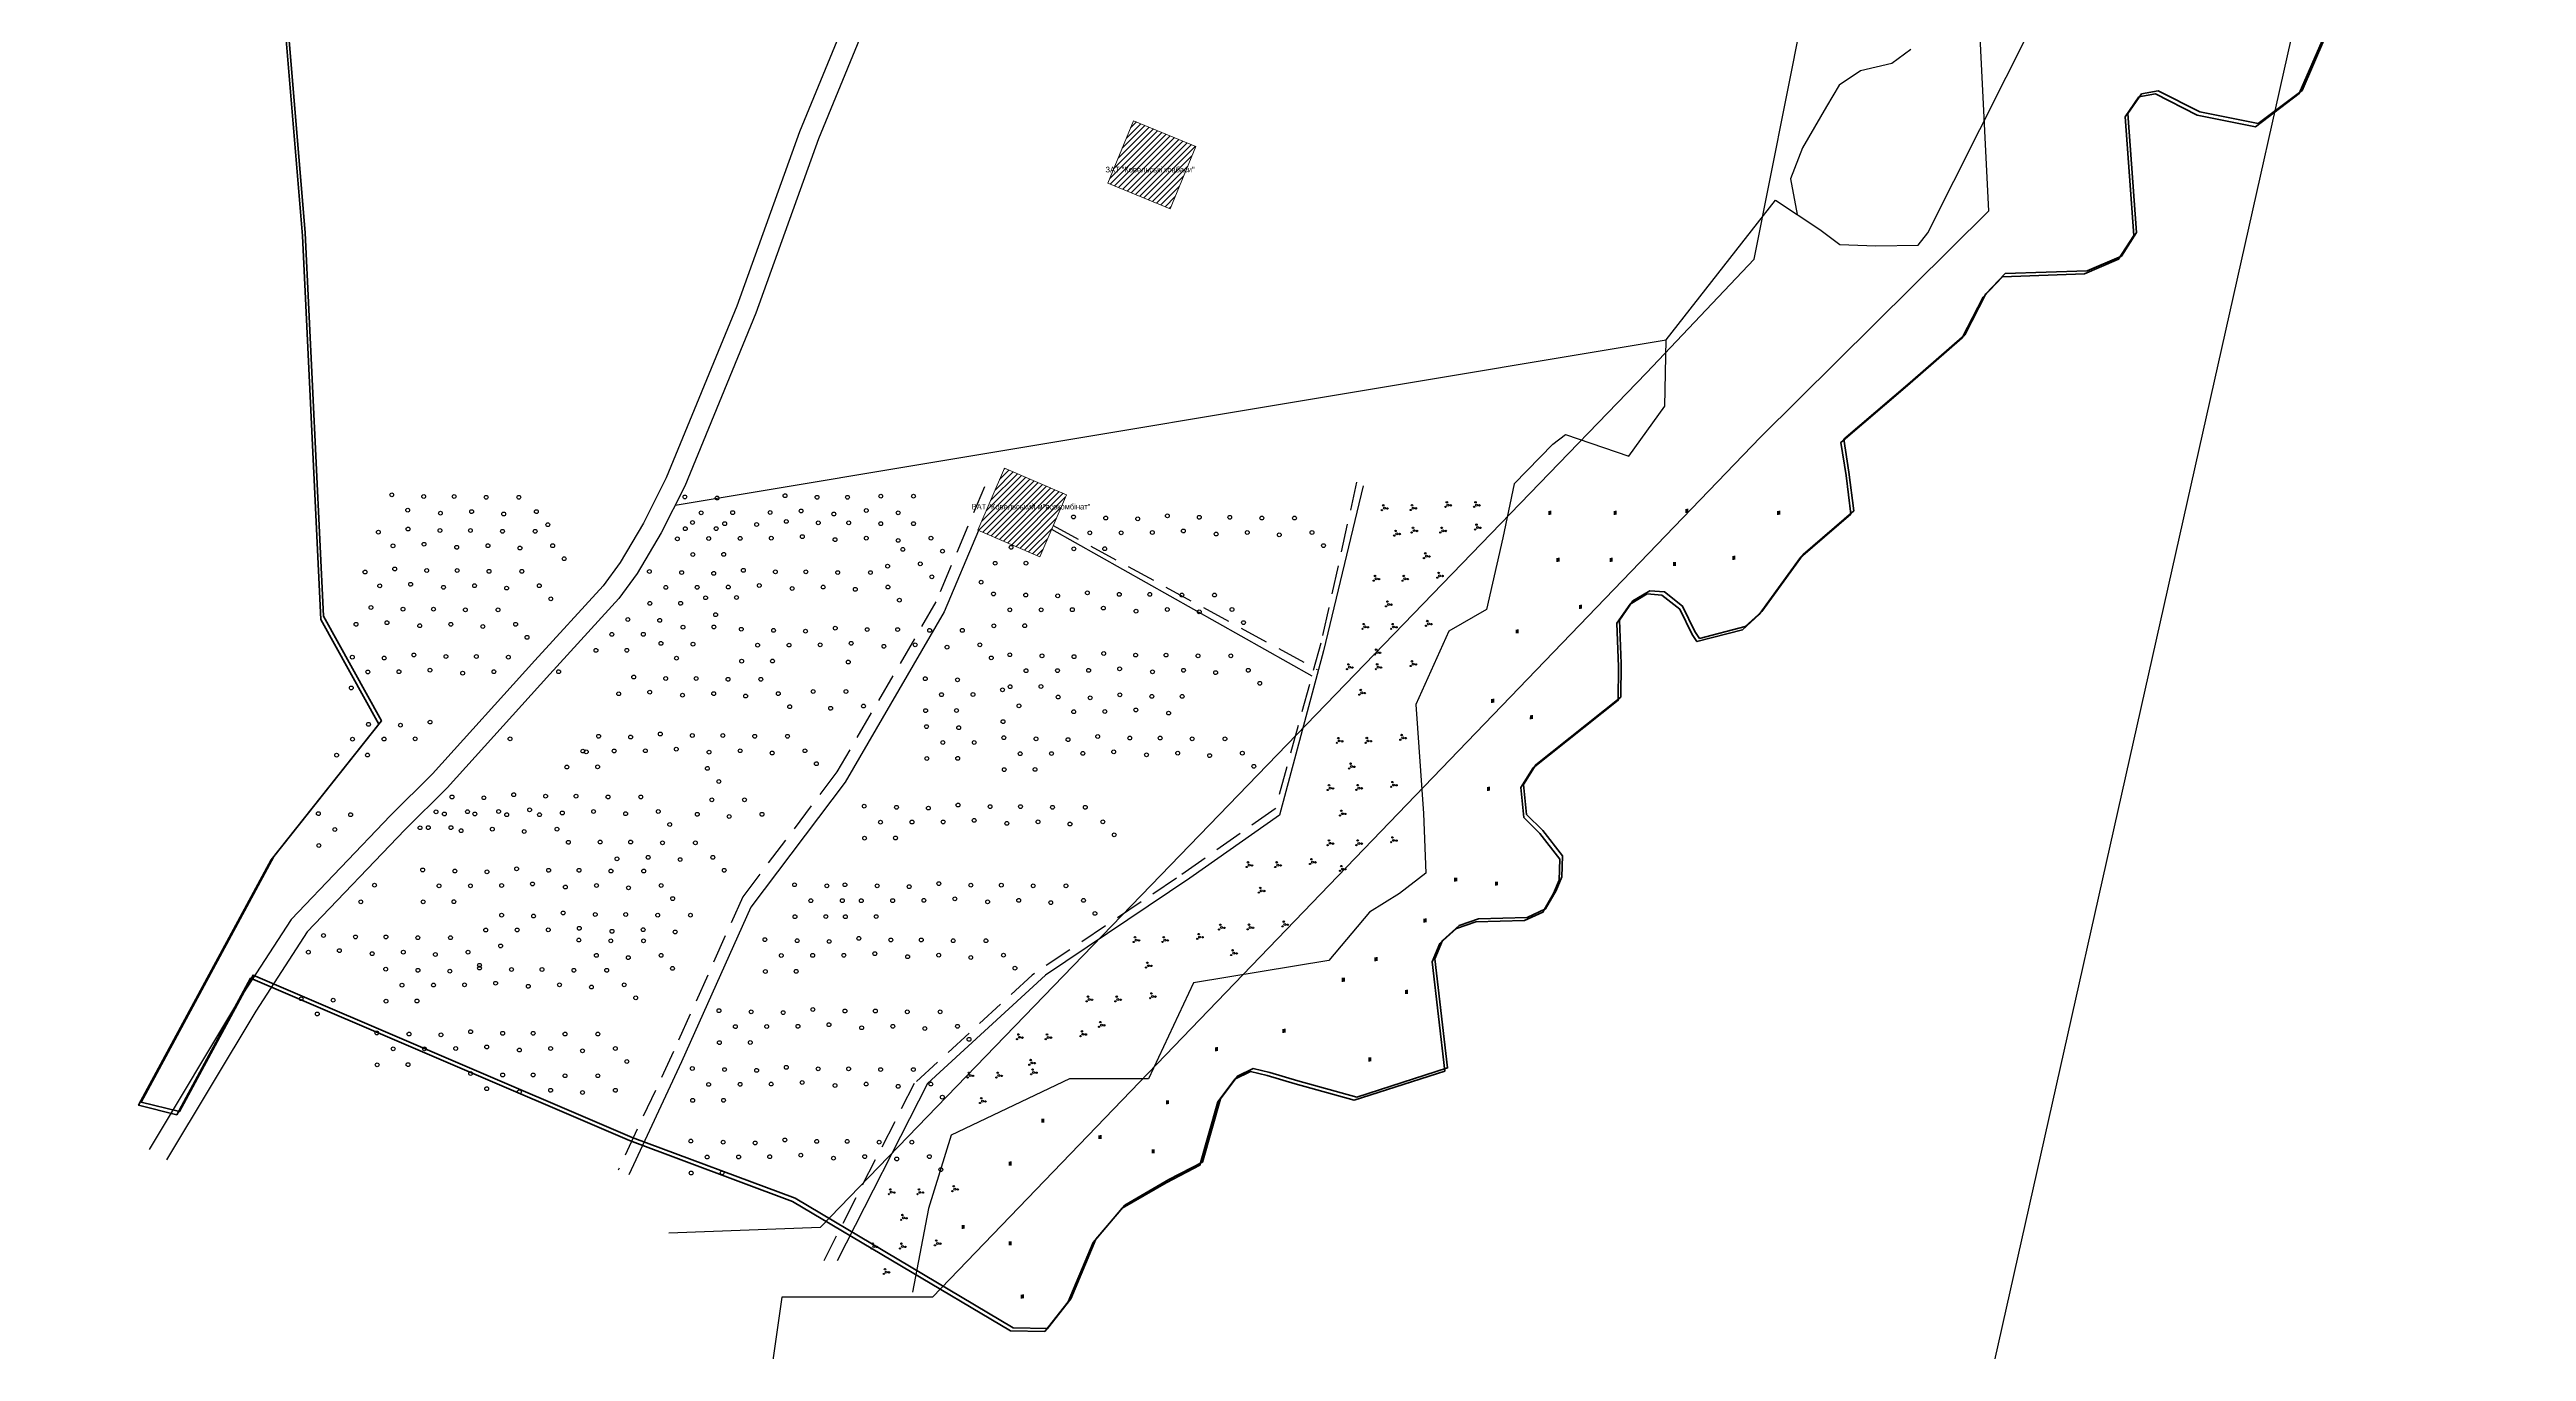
# Model space of a CAD drawing. Header units: millimetres. Extents: x 1379499 to 1411715, y 5652947 to 5671991.
# Drawn here: x 1400357 to 1402561, y 5654278 to 5655436 of the extents above; entities that cross this region are included whole.
import ezdxf
from ezdxf.enums import TextEntityAlignment as Align

# ---------------------------------------------------------------- set-up
doc = ezdxf.new("R2010")
doc.units = ezdxf.units.MM
doc.linetypes.add('DASHEDX2', pattern=[38.1, 25.4, -12.7])
doc.layers.add('_5Інше', color=252, linetype='Continuous', lineweight=25)
for name, color, linetype in [('Dobavka', 7, 'Continuous'), ('вулиці', 7, 'Continuous'), ('ВулНазва', 7, 'Continuous'), ('межа по генплану', 7, 'Continuous'), ('на область', 5, 'Continuous')]:
    doc.layers.add(name, color=color, linetype=linetype)
picture_1 = doc.add_image_def('image1.bmp', size_in_pixel=(3370, 2384))
pattern_1 = [(45, (19203.3615, -9190.9644), (-2.6516504294, 2.6516504294), [])]

# ---------------------------------------------------------------- blocks, each defined once
blk = doc.blocks.new('ТуріяПрибер')
at = {"layer": '_5Інше', "color": 160}
blk.add_lwpolyline([(46521.7, 24943), (46280, 23824), (46416, 23721), (46280, 23610), (46054, 23227), (46054, 22690), (45913, 22686), (45934, 22263), (45731, 22062), (44994, 21297), (44860, 21297), (44817.7, 21000), (45939.6, 21240.8), (46423, 23394)], dxfattribs=at)
blk = doc.blocks.new('ТуріяВодоох')
at = {"layer": '_5Інше', "color": 140}
blk.add_lwpolyline([(44778, 21356), (44913, 21361), (45648, 22121), (45744, 22222), (45830, 22654), (46055, 22874), (46058, 23098), (46020, 23098), (46080, 23883)], dxfattribs=at)
blk = doc.blocks.new('A$C4DFC34D4')
at = {"layer": 'Dobavka', "color": 7}
for centre, radius in [((0.5, 0.5), 0.539), ((1.7, 4.7), 0.647), ((2.7, 2.2), 0.842), ((5.3, 1.9), 0.647)]:
    blk.add_circle(centre, radius, dxfattribs=at)

msp = doc.modelspace()

# ---------------------------------------------------------------- hatches: boundary and pattern name
at = {"layer": 'вулиці', "lineweight": -2}
h = msp.add_hatch(dxfattribs=at)
h.set_pattern_fill('ANSI31', color=12, scale=30, style=0)
h.set_pattern_definition(pattern_1)
h.paths.add_polyline_path([(1401321.4, 5655372.8), (1401298.6, 5655317.3), (1401354.1, 5655294.5), (1401376.9, 5655350)])
h.paths.add_polyline_path([(1401278.7, 5655325.8), (1401393.7, 5655325.8), (1401393.7, 5655333.3), (1401278.7, 5655333.3)], flags=9)
h = msp.add_hatch(dxfattribs=at)
h.set_pattern_fill('ANSI31', color=12, scale=30, style=0)
h.set_pattern_definition(pattern_1)
h.paths.add_polyline_path([(1401206.5, 5655063.8), (1401183, 5655008.6), (1401238.2, 5654985), (1401261.7, 5655040.2)])
h.paths.add_polyline_path([(1401156, 5655025.9), (1401304.3, 5655025.9), (1401304.3, 5655033.4), (1401156, 5655033.4)], flags=9)

# ---------------------------------------------------------------- linework, layer by layer
at = {"layer": 'Dobavka', "color": 7}
for points in [[(1401660.1, 5655049.7), (1401694.5, 5655085), (1401705.9, 5655093.6), (1401762.4, 5655074.5), (1401794.2, 5655119), (1401795.4, 5655177.9), (1401892.7, 5655302.1), (1401932.3, 5655276.1), (1401950.1, 5655262.6), (1401982, 5655261.6), (1402019.8, 5655262.1), (1402028.3, 5655273.2), (1402144.3, 5655503.7)], [(1402013.2, 5655436.2), (1401996.3, 5655423.8), (1401968.5, 5655417.3), (1401949.6, 5655404.4), (1401938.2, 5655385.6), (1401916.8, 5655348.8), (1401906.2, 5655321.1), (1401912, 5655289.4)], [(1400913.6, 5655030.9), (1401795.4, 5655177.9)], [(1401525.7, 5655048.2), (1401490.4, 5654901.3), (1401451.3, 5654755), (1401371.7, 5654699.1), (1401243, 5654612.8), (1401138.1, 5654516.4), (1401057.6, 5654358.6)], [(1401660.1, 5655049.7), (1401650.1, 5655001.8), (1401635.5, 5654938.2), (1401602.1, 5654918.9), (1401572.8, 5654853.6), (1401579.5, 5654756.7), (1401581.5, 5654703.4), (1401558.1, 5654685.4), (1401531.5, 5654668.7), (1401495.4, 5654625.9), (1401374.9, 5654605.9), (1401334.8, 5654520.6), (1401264.5, 5654520.6), (1401159.2, 5654470.4), (1401139.1, 5654405.2), (1401124.8, 5654330.8)], [(1401183.6, 5655008.3), (1401152.9, 5654935.9), (1401064.9, 5654784.6), (1400981, 5654673.2), (1400919.3, 5654535.6), (1400872.4, 5654435.2)], [(1401248.5, 5655009.4), (1401480.1, 5654879.1)]]:
    msp.add_lwpolyline(points, dxfattribs=at)
at = {"layer": 'Dobavka', "color": 7, "linetype": 'DASHEDX2'}
for points in [[(1401188.9, 5655047.3), (1401145.6, 5654945), (1401057.5, 5654793.8), (1400973.6, 5654682.4), (1400912, 5654544.8), (1400862.7, 5654439.2)], [(1401520, 5655051.3), (1401488.2, 5654908.2), (1401447.6, 5654760.8), (1401359.8, 5654699.1), (1401231.2, 5654612.8), (1401126.2, 5654516.4), (1401045.7, 5654358.6)], [(1401249.9, 5655012.7), (1401485, 5654884.6)]]:
    msp.add_lwpolyline(points, dxfattribs=at)
at = {"layer": 'Dobavka', "color": 7, "lineweight": 80}
for points in [[(1401691.3, 5655022.3), (1401691.3, 5655025.5)], [(1401692.6, 5655022.5), (1401692.6, 5655025.7)], [(1401749.5, 5655022.3), (1401749.5, 5655025.5)], [(1401750.8, 5655022.5), (1401750.8, 5655025.7)], [(1401813.2, 5655024.1), (1401813.2, 5655027.4)], [(1401814.5, 5655024.3), (1401814.5, 5655027.6)], [(1401895, 5655022.3), (1401895, 5655025.5)], [(1401896.3, 5655022.5), (1401896.3, 5655025.7)], [(1401698.6, 5654980.5), (1401698.6, 5654983.7)], [(1401699.9, 5654980.7), (1401699.9, 5654983.9)], [(1401745.9, 5654980.5), (1401745.9, 5654983.7)], [(1401747.2, 5654980.7), (1401747.2, 5654983.9)], [(1401802.3, 5654976.8), (1401802.3, 5654980.1)], [(1401803.6, 5654977), (1401803.6, 5654980.3)], [(1401855, 5654982.3), (1401855, 5654985.6)], [(1401856.3, 5654982.5), (1401856.3, 5654985.7)], [(1401718.6, 5654938.7), (1401718.6, 5654941.9)], [(1401719.9, 5654938.9), (1401719.9, 5654942.1)], [(1401662.2, 5654916.9), (1401662.2, 5654920.1)], [(1401663.5, 5654917.1), (1401663.5, 5654920.3)], [(1401640.4, 5654855.1), (1401640.4, 5654858.3)], [(1401641.7, 5654855.2), (1401641.7, 5654858.5)], [(1401674.9, 5654840.5), (1401675, 5654843.8)], [(1401676.3, 5654840.7), (1401676.3, 5654844)], [(1401636.7, 5654776.9), (1401636.8, 5654780.1)], [(1401638.1, 5654777.1), (1401638.1, 5654780.3)], [(1401607.5, 5654696.1), (1401607.5, 5654699.4)], [(1401608.8, 5654696.3), (1401608.8, 5654699.5)], [(1401643.8, 5654692.5), (1401643.8, 5654695.7)], [(1401645.2, 5654692.7), (1401645.2, 5654695.9)], [(1401580.2, 5654659.7), (1401580.2, 5654663)], [(1401581.5, 5654659.9), (1401581.5, 5654663.2)], [(1401536.5, 5654625.2), (1401536.5, 5654628.5)], [(1401537.9, 5654625.4), (1401537.9, 5654628.7)], [(1401507.4, 5654607), (1401507.4, 5654610.3)], [(1401508.8, 5654607.2), (1401508.8, 5654610.5)], [(1401563.8, 5654596.1), (1401563.8, 5654599.4)], [(1401565.1, 5654596.3), (1401565.1, 5654599.6)], [(1401454.7, 5654561.6), (1401454.7, 5654564.8)], [(1401456, 5654561.8), (1401456, 5654565)], [(1401394.7, 5654545.2), (1401394.7, 5654548.5)], [(1401396, 5654545.4), (1401396, 5654548.7)], [(1401531.1, 5654536.1), (1401531.1, 5654539.4)], [(1401532.4, 5654536.3), (1401532.4, 5654539.6)], [(1401351, 5654498), (1401351, 5654501.2)], [(1401352.3, 5654498.2), (1401352.3, 5654501.4)], [(1401240.1, 5654481.6), (1401240.1, 5654484.9)], [(1401241.4, 5654481.8), (1401241.4, 5654485.1)], [(1401291, 5654467.1), (1401291, 5654470.3)], [(1401292.3, 5654467.3), (1401292.3, 5654470.5)], [(1401211, 5654443.4), (1401211, 5654446.7)], [(1401212.3, 5654443.6), (1401212.3, 5654446.9)], [(1401338.3, 5654454.3), (1401338.3, 5654457.6)], [(1401339.6, 5654454.5), (1401339.6, 5654457.8)], [(1401169.1, 5654387.1), (1401169.1, 5654390.3)], [(1401170.5, 5654387.3), (1401170.5, 5654390.5)], [(1401211, 5654372.5), (1401211, 5654375.8)], [(1401212.3, 5654372.7), (1401212.3, 5654376)], [(1401221.9, 5654325.3), (1401221.9, 5654328.5)], [(1401223.2, 5654325.5), (1401223.2, 5654328.7)]]:
    msp.add_lwpolyline(points, dxfattribs=at)
at = {"layer": 'Dobavka', "color": 7, "lineweight": 30}
for centre in [(1400661.3, 5655040), (1400675.5, 5655026.4), (1400689.7, 5655038.6), (1400704.6, 5655023.7), (1400716.8, 5655038.6), (1400732.4, 5655025.1), (1400745.3, 5655037.9), (1400760.9, 5655023), (1400774.4, 5655037.9), (1400790, 5655025.1), (1400922.2, 5655038.2), (1400936.7, 5655024.1), (1400950.9, 5655037.2), (1400964.7, 5655024.2), (1400998, 5655024.3), (1401011.3, 5655039.3), (1401025.6, 5655025.7), (1401039.8, 5655037.9), (1401054.7, 5655023), (1401066.9, 5655037.9), (1401083.6, 5655026.1), (1401096.5, 5655038.9), (1401112, 5655024), (1401125.6, 5655038.9), (1401268, 5655020.4), (1401296.7, 5655019.4), (1401325.2, 5655018.7), (1401351.6, 5655021.4), (1401380, 5655020.1), (1401407.1, 5655020.1), (1401435.6, 5655019.4), (1401464.7, 5655019.4), (1400649.4, 5655006.9), (1400675.8, 5655009.6), (1400690, 5654996.1), (1400704.2, 5655008.3), (1400731.3, 5655008.3), (1400759.8, 5655007.6), (1400788.9, 5655007.6), (1400800.2, 5655013.5), (1400915.5, 5655000.9), (1400922.5, 5655009.9), (1400928.9, 5655015.4), (1400943.4, 5655001.2), (1400950, 5655010), (1400957.6, 5655014.4), (1400971.4, 5655001.3), (1400986, 5655013.7), (1400999.1, 5655001.5), (1401012.4, 5655016.4), (1401026.7, 5655002.9), (1401040.9, 5655015.1), (1401055.8, 5655000.2), (1401068, 5655015.1), (1401083.6, 5655001.5), (1401096.5, 5655014.4), (1401112, 5654999.5), (1401125.6, 5655014.4), (1401141.2, 5655001.5), (1401282.5, 5655006.2), (1401310.5, 5655006.3), (1401338.2, 5655006.5), (1401365.8, 5655007.9), (1401395, 5655005.2), (1401422.7, 5655006.5), (1401451.2, 5655004.5), (1401480.3, 5655006.5), (1400662.4, 5654994.7), (1400663.9, 5654974.1), (1400719.1, 5654993.4), (1400746.9, 5654994.8), (1400775.4, 5654992.7), (1400804.5, 5654994.8), (1400814.7, 5654983.2), (1400929.2, 5654987), (1400956.7, 5654987.1), (1401102.6, 5654976.6), (1401116.1, 5654991.5), (1401131.7, 5654978.7), (1401151.4, 5654989.9), (1401198.3, 5654979.2), (1401212.5, 5654993.4), (1401225.7, 5654979.3), (1401268.3, 5654992), (1401295.8, 5654992.1), (1401490.5, 5654994.9), (1400637.5, 5654971.4), (1400650.6, 5654959.1), (1400678.1, 5654960.5), (1400692.4, 5654972.7), (1400707.3, 5654957.8), (1400719.5, 5654972.7), (1400735, 5654959.2), (1400747.9, 5654972), (1400763.5, 5654957.1), (1400777, 5654972), (1400792.6, 5654959.2), (1400890.6, 5654971.9), (1400905.2, 5654957.7), (1400919.3, 5654970.9), (1400933.1, 5654957.8), (1400947.8, 5654970.2), (1400960.8, 5654958), (1400974.2, 5654972.9), (1400988.4, 5654959.4), (1401002.7, 5654971.6), (1401017.6, 5654956.7), (1401029.8, 5654971.6), (1401045.3, 5654958), (1401058.2, 5654970.9), (1401073.8, 5654956), (1401087.3, 5654970.9), (1401102.9, 5654958), (1401141.9, 5654967.1), (1401185.8, 5654962.4), (1401196.8, 5654951.9), (1401280.4, 5654952.9), (1400642.8, 5654939.8), (1400671.3, 5654938.4), (1400698.4, 5654938.4), (1400726.8, 5654937.8), (1400755.9, 5654937.8), (1400802.8, 5654947.6), (1400891, 5654943.5), (1400918.4, 5654943.6), (1400940.6, 5654948.5), (1400949.5, 5654933.4), (1400968.1, 5654948.7), (1401113.1, 5654946.4), (1401211.3, 5654937.7), (1401225.5, 5654950.9), (1401239.3, 5654937.8), (1401254, 5654950.2), (1401267, 5654937.9), (1401294.6, 5654939.3), (1401308.8, 5654951.5), (1401323.7, 5654936.6), (1401335.9, 5654951.5), (1401351.5, 5654938), (1401364.4, 5654950.9), (1401380, 5654936), (1401393.5, 5654950.9), (1401409.1, 5654938), (1400629.5, 5654924.9), (1400657, 5654926.3), (1400686.2, 5654923.6), (1400713.9, 5654924.9), (1400742.4, 5654922.9), (1400771.5, 5654924.9), (1400781.7, 5654913.3), (1400857.2, 5654915.9), (1400871.4, 5654929.1), (1400885.2, 5654916), (1400899.8, 5654928.4), (1400900.9, 5654907.9), (1400920.5, 5654922.3), (1400948, 5654922.5), (1400972.4, 5654920.5), (1401001.1, 5654919.5), (1401029.5, 5654918.8), (1401056, 5654921.5), (1401070.2, 5654908), (1401084.4, 5654920.2), (1401111.5, 5654920.2), (1401140, 5654919.5), (1401169.1, 5654919.5), (1401197.1, 5654923.5), (1401224.6, 5654923.6), (1401419.3, 5654926.4), (1400626.2, 5654895.6), (1400654.6, 5654894.9), (1400681, 5654897.6), (1400709.5, 5654896.3), (1400736.6, 5654896.3), (1400765.1, 5654895.6), (1400843, 5654901.7), (1400870.5, 5654901.8), (1400914.7, 5654894.8), (1400929.4, 5654907.2), (1400972.7, 5654892.1), (1400986.9, 5654906.3), (1401000.2, 5654892.2), (1401014.9, 5654906.4), (1401042.6, 5654906.6), (1401067.6, 5654891.3), (1401099.3, 5654905.3), (1401127.1, 5654906.6), (1401155.5, 5654904.6), (1401184.7, 5654906.6), (1401194.9, 5654895), (1401211.3, 5654897.8), (1401240, 5654896.8), (1401268.5, 5654896.1), (1401294.9, 5654898.9), (1401323.3, 5654897.5), (1401350.4, 5654897.5), (1401378.9, 5654896.8), (1401408, 5654896.8), (1400625.3, 5654868.3), (1400640, 5654882.5), (1400667.7, 5654882.7), (1400695.3, 5654884.1), (1400724.4, 5654881.4), (1400752.2, 5654882.7), (1400809.8, 5654882.7), (1400876.6, 5654878), (1400890.9, 5654864.5), (1400905.1, 5654876.7), (1400932.2, 5654876.7), (1400960.6, 5654876), (1400989.8, 5654876), (1401036.4, 5654865.1), (1401065.5, 5654865.1), (1401136.1, 5654876.5), (1401164.8, 5654875.5), (1401204.9, 5654866.6), (1401211.6, 5654869.4), (1401225.8, 5654883.6), (1401239.1, 5654869.6), (1401253.8, 5654883.7), (1401281.5, 5654883.9), (1401309.1, 5654885.3), (1401338.3, 5654882.6), (1401366, 5654884), (1401394.5, 5654881.9), (1401423.6, 5654884), (1401433.8, 5654872.4), (1400863.3, 5654863.1), (1400920, 5654861.8), (1400947.8, 5654863.2), (1400976.2, 5654861.1), (1401005.3, 5654863.2), (1401015.5, 5654851.6), (1401051.9, 5654850.2), (1401081.1, 5654852.2), (1401136.4, 5654848.1), (1401150.6, 5654862.3), (1401163.9, 5654848.2), (1401178.6, 5654862.4), (1401219.5, 5654852.4), (1401254.4, 5654860.2), (1401268.2, 5654847.1), (1401282.9, 5654859.5), (1401295.9, 5654847.3), (1401309.3, 5654862.2), (1401323.5, 5654848.7), (1401337.7, 5654860.8), (1401352.7, 5654845.9), (1401364.8, 5654860.8), (1400626.4, 5654822.7), (1400640.6, 5654835.9), (1400654.4, 5654822.8), (1400669, 5654835.2), (1400682.1, 5654823), (1400695.4, 5654837.9), (1400766.6, 5654823), (1400845.4, 5654825.3), (1400873.9, 5654824.6), (1400900.3, 5654827.3), (1400928.8, 5654826), (1400955.9, 5654826), (1400984.3, 5654825.3), (1401013.5, 5654825.3), (1401137.2, 5654833.9), (1401151.7, 5654819.7), (1401165.9, 5654832.9), (1401179.7, 5654819.8), (1401205.3, 5654838.3), (1401206, 5654824), (1401234.7, 5654823), (1401263.2, 5654822.3), (1401289.6, 5654825.1), (1401318.1, 5654823.7), (1401345.2, 5654823.7), (1401373.6, 5654823), (1401402.8, 5654823), (1400612.2, 5654808.5), (1400639.7, 5654808.6), (1400817.1, 5654797.9), (1400831.3, 5654812.1), (1400834.4, 5654811.4), (1400844.5, 5654798.1), (1400859.2, 5654812.2), (1400887, 5654812.4), (1400914.5, 5654813.8), (1400943.7, 5654811.1), (1400971.4, 5654812.4), (1400999.9, 5654810.4), (1401029, 5654812.4), (1401039.2, 5654800.9), (1401137.5, 5654805.5), (1401165, 5654805.6), (1401220.6, 5654809.8), (1401248.5, 5654809.9), (1401276.3, 5654810.1), (1401303.8, 5654811.5), (1401333, 5654808.8), (1401360.8, 5654810.2), (1401389.2, 5654808.1), (1401418.3, 5654810.2), (1401428.5, 5654798.6), (1400942.2, 5654796.7), (1400952.4, 5654785.1), (1401206.4, 5654795.6), (1401233.8, 5654795.8), (1400596, 5654756.5), (1400624.7, 5654755.5), (1400700.7, 5654758.1), (1400708.1, 5654756.2), (1400714.9, 5654771.3), (1400728.7, 5654758.2), (1400735.2, 5654756.2), (1400743.3, 5654770.6), (1400756.4, 5654758.4), (1400763.6, 5654755.5), (1400769.8, 5654773.3), (1400784, 5654759.8), (1400792.8, 5654755.5), (1400798.2, 5654772), (1400813.1, 5654757.1), (1400825.3, 5654772), (1400840.9, 5654758.4), (1400853.8, 5654771.3), (1400869.4, 5654756.4), (1400882.9, 5654771.3), (1400898.5, 5654758.4), (1400933.2, 5654755.9), (1400946.1, 5654768.8), (1400961.6, 5654753.9), (1400975.2, 5654768.8), (1400990.8, 5654755.9), (1401081.8, 5654763.1), (1401110.5, 5654762.1), (1401138.9, 5654761.4), (1401165.3, 5654764.1), (1401193.8, 5654762.7), (1401220.9, 5654762.7), (1401249.4, 5654762.1), (1401278.5, 5654762.1), (1400610.6, 5654742.3), (1400686.5, 5654743.9), (1400693.8, 5654744), (1400714, 5654744), (1400723, 5654741.3), (1400750.8, 5654742.6), (1400779.2, 5654740.6), (1400808.3, 5654742.6), (1400908.7, 5654746.8), (1401082.1, 5654734.7), (1401096.3, 5654748.9), (1401109.6, 5654734.8), (1401124.3, 5654749), (1401152, 5654749.1), (1401179.6, 5654750.5), (1401208.7, 5654747.8), (1401236.5, 5654749.2), (1401264.9, 5654747.2), (1401294.1, 5654749.2), (1401304.3, 5654737.6), (1400596.4, 5654728.1), (1400818.5, 5654731), (1400846.8, 5654731.2), (1400861.7, 5654716.3), (1400873.9, 5654731.2), (1400889.5, 5654717.6), (1400902.3, 5654730.5), (1400917.9, 5654715.6), (1400931.5, 5654730.5), (1400947, 5654717.6), (1400645.9, 5654692.9), (1400688.8, 5654706.4), (1400703.4, 5654692.2), (1400717.5, 5654705.4), (1400731.3, 5654692.3), (1400746, 5654704.7), (1400759.1, 5654692.5), (1400772.4, 5654707.4), (1400786.6, 5654693.9), (1400800.9, 5654706.1), (1400815.8, 5654691.2), (1400828, 5654706.1), (1400843.5, 5654692.5), (1400856.4, 5654705.4), (1400872, 5654690.5), (1400885.5, 5654705.4), (1400901.1, 5654692.5), (1400957.2, 5654706.1), (1401019.8, 5654693.2), (1401048.5, 5654692.2), (1401064.6, 5654693.2), (1401093.3, 5654692.2), (1401121.8, 5654691.5), (1401148.2, 5654694.2), (1401176.7, 5654692.9), (1401203.8, 5654692.9), (1401232.2, 5654692.2), (1401261.3, 5654692.2), (1400633.7, 5654678), (1400689.2, 5654678), (1400716.6, 5654678.1), (1400759.1, 5654666.1), (1400787.5, 5654665.4), (1400813.9, 5654668.1), (1400842.4, 5654666.7), (1400869.5, 5654666.7), (1400898, 5654666.1), (1400911.3, 5654680.9), (1400927.1, 5654666.1), (1401034.3, 5654679), (1401062.3, 5654679.1), (1401079.2, 5654679), (1401107.1, 5654679.1), (1401134.9, 5654679.3), (1401162.4, 5654680.7), (1401191.6, 5654678), (1401219.3, 5654679.3), (1401247.8, 5654677.3), (1401276.9, 5654679.3), (1401287.1, 5654667.7), (1400600.5, 5654648.1), (1400629, 5654646.8), (1400656.1, 5654646.8), (1400684.5, 5654646.1), (1400713.6, 5654646.1), (1400744.9, 5654652.9), (1400772.9, 5654653), (1400800.6, 5654653.1), (1400827.8, 5654644), (1400828.2, 5654654.5), (1400856.2, 5654643.3), (1400857.3, 5654651.8), (1400885.1, 5654653.2), (1400885.4, 5654643.3), (1400913.5, 5654651.2), (1400993.4, 5654644.4), (1401020.1, 5654664.8), (1401022.1, 5654643.4), (1401047.6, 5654664.9), (1401065, 5654664.8), (1401077, 5654645.5), (1401092.4, 5654664.9), (1401105.5, 5654644.1), (1401132.6, 5654644.1), (1401161, 5654643.4), (1401190.1, 5654643.4), (1400587.1, 5654633.2), (1400614.7, 5654634.6), (1400643.9, 5654631.9), (1400671.6, 5654633.2), (1400700.1, 5654631.2), (1400729.2, 5654633.2), (1400739.4, 5654621.6), (1400758.2, 5654638.8), (1400843.4, 5654630.4), (1400871.8, 5654628.4), (1400901, 5654630.4), (1401008, 5654630.3), (1401035.9, 5654630.4), (1401050.6, 5654642.8), (1401063.6, 5654630.5), (1401091.2, 5654631.9), (1401120.4, 5654629.2), (1401148.1, 5654630.6), (1401176.6, 5654628.5), (1401205.7, 5654630.6), (1400655.9, 5654618.1), (1400670.4, 5654603.9), (1400684.6, 5654617.1), (1400698.4, 5654604), (1400713, 5654616.4), (1400726.1, 5654604.2), (1400739.4, 5654619.1), (1400753.7, 5654605.6), (1400767.9, 5654617.8), (1400782.8, 5654602.9), (1400795, 5654617.8), (1400810.6, 5654604.2), (1400823.4, 5654617.1), (1400839, 5654602.2), (1400852.6, 5654617.1), (1400868.2, 5654604.2), (1400911.2, 5654618.8), (1400993.8, 5654616.1), (1401021.2, 5654616.2), (1401215.9, 5654619), (1400580.7, 5654591.8), (1400595, 5654578.3), (1400609.2, 5654590.5), (1400656.2, 5654589.7), (1400683.7, 5654589.8), (1400878.4, 5654592.6), (1400952.5, 5654581.2), (1400981.2, 5654580.2), (1401009.7, 5654579.5), (1401036.1, 5654582.2), (1401064.6, 5654580.9), (1401091.7, 5654580.9), (1401120.1, 5654580.2), (1401149.3, 5654580.2), (1400648, 5654561.4), (1400676.7, 5654560.4), (1400705.1, 5654559.7), (1400731.5, 5654562.5), (1400760, 5654561.1), (1400787.1, 5654561.1), (1400815.5, 5654560.4), (1400844.7, 5654560.4), (1400967.1, 5654567), (1400995, 5654567.1), (1401022.8, 5654567.3), (1401050.4, 5654568.7), (1401079.5, 5654566), (1401107.3, 5654567.3), (1401135.7, 5654565.3), (1401164.8, 5654567.3), (1401175.1, 5654555.7), (1400648.3, 5654533), (1400662.5, 5654547.2), (1400675.8, 5654533.2), (1400690.4, 5654547.3), (1400718.2, 5654547.5), (1400745.8, 5654548.9), (1400774.9, 5654546.2), (1400802.7, 5654547.6), (1400831.1, 5654545.5), (1400860.3, 5654547.6), (1400870.5, 5654536), (1400952.9, 5654552.8), (1400980.4, 5654552.9), (1400731.5, 5654525.3), (1400745.8, 5654511.8), (1400760, 5654524), (1400787.1, 5654524), (1400815.5, 5654523.3), (1400844.7, 5654523.3), (1400928.8, 5654529.8), (1400943.3, 5654515.6), (1400957.5, 5654528.8), (1400971.3, 5654515.7), (1400986, 5654528.1), (1400999, 5654515.9), (1401012.4, 5654530.8), (1401026.6, 5654517.3), (1401040.8, 5654529.5), (1401055.8, 5654514.6), (1401067.9, 5654529.5), (1401083.5, 5654515.9), (1401096.4, 5654528.8), (1401112, 5654513.9), (1401125.5, 5654528.8), (1401141.1, 5654515.9), (1400774.9, 5654509.1), (1400802.7, 5654510.4), (1400831.1, 5654508.4), (1400860.3, 5654510.4), (1400929.1, 5654501.4), (1400956.6, 5654501.5), (1401151.3, 5654504.3), (1400927.5, 5654465.2), (1400942, 5654451), (1400956.2, 5654464.2), (1400970, 5654451.1), (1400984.7, 5654463.5), (1400997.7, 5654451.3), (1401011.1, 5654466.2), (1401025.3, 5654452.7), (1401039.5, 5654464.9), (1401054.4, 5654450), (1401066.6, 5654464.9), (1401082.2, 5654451.4), (1401095.1, 5654464.2), (1401110.7, 5654449.3), (1401124.2, 5654464.2), (1401139.8, 5654451.4), (1400927.8, 5654436.8), (1400955.3, 5654437), (1401150, 5654439.8)]:
    msp.add_circle(centre, 1.69, dxfattribs=at)
at = {"layer": 'Dobavka', "color": 7}
for centre, radius in [((1401568.1, 5655026.6), 0.539), ((1401569.3, 5655030.8), 0.647), ((1401570.2, 5655028.2), 0.842), ((1401572.8, 5655028), 0.647), ((1401599.1, 5655029.3), 0.539), ((1401600.3, 5655033.5), 0.647), ((1401601.2, 5655030.9), 0.842), ((1401603.8, 5655030.7), 0.647), ((1401624.6, 5655029.3), 0.539), ((1401625.8, 5655033.5), 0.647), ((1401626.7, 5655030.9), 0.842), ((1401629.3, 5655030.7), 0.647), ((1401553.5, 5655003.8), 0.539), ((1401554.7, 5655008), 0.647), ((1401555.7, 5655005.4), 0.842), ((1401558.3, 5655005.2), 0.647), ((1401594.5, 5655006.5), 0.539), ((1401595.7, 5655010.7), 0.647), ((1401596.7, 5655008.1), 0.842), ((1401599.3, 5655007.9), 0.647), ((1401625.5, 5655009.3), 0.539), ((1401626.7, 5655013.5), 0.647), ((1401627.7, 5655010.9), 0.842), ((1401630.2, 5655010.7), 0.647), ((1401579.9, 5654983.8), 0.539), ((1401581.1, 5654988), 0.647), ((1401582.1, 5654985.4), 0.842), ((1401584.7, 5654985.2), 0.647), ((1401560.8, 5654963.7), 0.539), ((1401562, 5654967.9), 0.647), ((1401563, 5654965.3), 0.842), ((1401565.5, 5654965.1), 0.647), ((1401591.8, 5654966.4), 0.539), ((1401593, 5654970.6), 0.647), ((1401593.9, 5654968.1), 0.842), ((1401596.5, 5654967.8), 0.647), ((1401546.2, 5654940.9), 0.539), ((1401547.4, 5654945.1), 0.647), ((1401548.4, 5654942.6), 0.842), ((1401551, 5654942.3), 0.647), ((1401550.8, 5654920.9), 0.539), ((1401552, 5654925.1), 0.647), ((1401552.9, 5654922.5), 0.842), ((1401555.5, 5654922.3), 0.647), ((1401581.8, 5654923.6), 0.539), ((1401582.9, 5654927.8), 0.647), ((1401583.9, 5654925.3), 0.842), ((1401586.5, 5654925), 0.647), ((1401536.2, 5654898.1), 0.539), ((1401537.4, 5654902.3), 0.647), ((1401538.4, 5654899.8), 0.842), ((1401538.3, 5654889.3), 0.647), ((1401539.2, 5654886.7), 0.842), ((1401540.9, 5654899.5), 0.647), ((1401568.1, 5654887.8), 0.539), ((1401569.2, 5654892), 0.647), ((1401570.2, 5654889.4), 0.842), ((1401572.8, 5654889.2), 0.647), ((1401523.7, 5654866.5), 0.647), ((1401537.1, 5654885), 0.539), ((1401541.8, 5654886.4), 0.647), ((1401522.5, 5654862.3), 0.539), ((1401524.7, 5654863.9), 0.842), ((1401527.2, 5654863.7), 0.647), ((1401529.1, 5654823.7), 0.647), ((1401530.1, 5654821.1), 0.842), ((1401532.7, 5654820.9), 0.647), ((1401558.9, 5654822.2), 0.539), ((1401560.1, 5654826.4), 0.647), ((1401561.1, 5654823.8), 0.842), ((1401563.7, 5654823.6), 0.647), ((1401514.6, 5654800.9), 0.647), ((1401528, 5654819.5), 0.539), ((1401513.4, 5654796.7), 0.539), ((1401515.5, 5654798.3), 0.842), ((1401518.1, 5654798.1), 0.647), ((1401519.8, 5654777.6), 0.539), ((1401520.9, 5654781.8), 0.647), ((1401521.9, 5654779.2), 0.842), ((1401524.5, 5654779), 0.647), ((1401550.7, 5654780.3), 0.539), ((1401551.9, 5654784.5), 0.647), ((1401552.9, 5654781.9), 0.842), ((1401555.5, 5654781.7), 0.647), ((1401505.2, 5654754.8), 0.539), ((1401506.4, 5654759), 0.647), ((1401507.3, 5654756.4), 0.842), ((1401509.9, 5654756.2), 0.647), ((1401520.9, 5654732.6), 0.647), ((1401551.9, 5654735.3), 0.647), ((1401552.9, 5654732.7), 0.842), ((1401555.5, 5654732.5), 0.647), ((1401448.8, 5654713.2), 0.647), ((1401449.8, 5654710.6), 0.842), ((1401452.4, 5654710.4), 0.647), ((1401478.6, 5654711.7), 0.539), ((1401479.8, 5654715.9), 0.647), ((1401480.8, 5654713.4), 0.842), ((1401483.3, 5654713.1), 0.647), ((1401519.8, 5654728.4), 0.539), ((1401521.9, 5654730), 0.842), ((1401524.5, 5654729.8), 0.647), ((1401550.7, 5654731.1), 0.539), ((1401434.2, 5654690.4), 0.647), ((1401447.6, 5654709), 0.539), ((1401505.2, 5654705.6), 0.539), ((1401506.4, 5654709.8), 0.647), ((1401507.3, 5654707.2), 0.842), ((1401509.9, 5654707), 0.647), ((1401433, 5654686.2), 0.539), ((1401435.2, 5654687.9), 0.842), ((1401437.8, 5654687.6), 0.647), ((1401348.4, 5654646.5), 0.647), ((1401378.2, 5654645.1), 0.539), ((1401379.4, 5654649.3), 0.647), ((1401380.3, 5654646.7), 0.842), ((1401382.9, 5654646.5), 0.647), ((1401423, 5654653.5), 0.539), ((1401424.2, 5654657.7), 0.647), ((1401425.2, 5654655.1), 0.842), ((1401427.8, 5654654.9), 0.647), ((1401454, 5654656.2), 0.539), ((1401455.2, 5654660.4), 0.647), ((1401456.2, 5654657.8), 0.842), ((1401458.7, 5654657.6), 0.647), ((1401333.8, 5654623.8), 0.647), ((1401347.2, 5654642.3), 0.539), ((1401349.4, 5654644), 0.842), ((1401351.9, 5654643.7), 0.647), ((1401408.4, 5654630.7), 0.539), ((1401409.6, 5654634.9), 0.647), ((1401410.6, 5654632.3), 0.842), ((1401413.2, 5654632.1), 0.647), ((1401332.6, 5654619.6), 0.539), ((1401334.8, 5654621.2), 0.842), ((1401337.4, 5654621), 0.647), ((1401305.3, 5654589.5), 0.539), ((1401306.5, 5654593.7), 0.647), ((1401307.4, 5654591.1), 0.842), ((1401310, 5654590.9), 0.647), ((1401336.3, 5654592.3), 0.539), ((1401337.4, 5654596.5), 0.647), ((1401338.4, 5654593.9), 0.842), ((1401341, 5654593.7), 0.647), ((1401244.5, 5654560), 0.647), ((1401245.5, 5654557.4), 0.842), ((1401248.1, 5654557.2), 0.647), ((1401274.3, 5654558.6), 0.539), ((1401275.5, 5654562.8), 0.647), ((1401276.4, 5654560.2), 0.842), ((1401279, 5654560), 0.647), ((1401290.7, 5654566.8), 0.539), ((1401291.9, 5654571), 0.647), ((1401292.9, 5654568.4), 0.842), ((1401295.4, 5654568.2), 0.647), ((1401229.9, 5654537.3), 0.647), ((1401230.9, 5654534.7), 0.842), ((1401233.5, 5654534.5), 0.647), ((1401243.3, 5654555.8), 0.539), ((1401199.4, 5654521.8), 0.539), ((1401200.6, 5654526), 0.647), ((1401201.6, 5654523.5), 0.842), ((1401204.1, 5654523.2), 0.647), ((1401228.7, 5654533.1), 0.539), ((1401230.4, 5654524.6), 0.539), ((1401231.6, 5654528.8), 0.647), ((1401232.5, 5654526.2), 0.842), ((1401235.1, 5654526), 0.647), ((1401184.8, 5654499.1), 0.539), ((1401186, 5654503.3), 0.647), ((1401187, 5654500.7), 0.842), ((1401189.6, 5654500.5), 0.647), ((1401161.4, 5654425), 0.647), ((1401129.2, 5654418), 0.539), ((1401130.4, 5654422.2), 0.647), ((1401131.4, 5654419.6), 0.842), ((1401134, 5654419.4), 0.647), ((1401160.2, 5654420.7), 0.539), ((1401162.4, 5654422.4), 0.842), ((1401165, 5654422.2), 0.647), ((1401114.6, 5654395.2), 0.539), ((1401115.8, 5654399.4), 0.647), ((1401116.8, 5654396.9), 0.842), ((1401119.4, 5654396.6), 0.647), ((1401113.7, 5654369.7), 0.539), ((1401114.9, 5654373.9), 0.647), ((1401115.9, 5654371.4), 0.842), ((1401118.5, 5654371.1), 0.647), ((1401144.7, 5654372.5), 0.539), ((1401145.9, 5654376.7), 0.647), ((1401146.9, 5654374.1), 0.842), ((1401149.5, 5654373.9), 0.647), ((1401099.2, 5654347), 0.539), ((1401100.3, 5654351.2), 0.647), ((1401101.3, 5654348.6), 0.842), ((1401103.9, 5654348.4), 0.647)]:
    msp.add_circle(centre, radius, dxfattribs=at)
at = {"layer": 'вулиці', "color": 7}
for points in [[(1401594.7, 5656838), (1401553.2, 5656726.1), (1401472.2, 5656509), (1401411.3, 5656355), (1401368.5, 5656243.3), (1401294.5, 5656054.7), (1401217.9, 5655846.7), (1401148.9, 5655666.6), (1401093.3, 5655531.2), (1401024.3, 5655363.1), (1400968.5, 5655208), (1400905.6, 5655055.3), (1400885.4, 5655014.8), (1400864.5, 5654979.9), (1400849.3, 5654959.2), (1400788.7, 5654892.6), (1400697.6, 5654791.9), (1400660.1, 5654754.7), (1400571.8, 5654662.4), (1400525, 5654590.3), (1400445.4, 5654457.8)], [(1401613.1, 5656835.7), (1401570.1, 5656719.8), (1401489, 5656502.6), (1401428.1, 5656348.4), (1401385.3, 5656236.7), (1401311.3, 5656048.3), (1401234.7, 5655840.4), (1401165.6, 5655660), (1401110, 5655524.4), (1401041.1, 5655356.6), (1400985.3, 5655201.6), (1400922, 5655047.8), (1400901.2, 5655006.2), (1400879.6, 5654970), (1400863.3, 5654947.8), (1400802, 5654880.5), (1400710.6, 5654779.4), (1400672.9, 5654742), (1400586, 5654651.2), (1400540.2, 5654580.8), (1400460.9, 5654448.5)]]:
    msp.add_lwpolyline(points, dxfattribs=at)
at = {"layer": 'ВулНазва', "color": 7, "lineweight": 9}
for points in [[(1401298.6, 5655317.3), (1401321.4, 5655372.8), (1401376.9, 5655350), (1401354.1, 5655294.5), (1401298.6, 5655317.3)], [(1401183, 5655008.6), (1401206.5, 5655063.8), (1401261.7, 5655040.2), (1401238.2, 5654985), (1401183, 5655008.6)]]:
    msp.add_lwpolyline(points, close=True, dxfattribs=at)
at = {"layer": 'межа по генплану', "color": 3, "lineweight": 70}
msp.add_lwpolyline([(1402379.2, 5655443.8), (1402359, 5655397), (1402319.9, 5655367.5), (1402268.1, 5655377.9), (1402231.1, 5655396.7), (1402216.2, 5655394), (1402204, 5655376.4), (1402211.6, 5655270.6), (1402198.2, 5655249.7), (1402167.7, 5655236.6), (1402094.9, 5655234), (1402077.5, 5655216), (1402059, 5655179.7), (1402010.4, 5655137.2), (1401951.1, 5655086.7), (1401955.6, 5655057.3), (1401960, 5655022.9), (1401915.1, 5654984.2), (1401878.3, 5654933.5), (1401863.3, 5654920.1), (1401822.9, 5654909.5), (1401818.5, 5654915.8), (1401807.7, 5654938.3), (1401791.5, 5654950.9), (1401778.5, 5654952), (1401763.5, 5654942.9), (1401751.6, 5654925.9), (1401753.1, 5654887.1), (1401752.9, 5654857.3), (1401677.2, 5654797.1), (1401666.2, 5654779.6), (1401668.9, 5654753), (1401683.2, 5654738.7), (1401700.9, 5654716), (1401700.3, 5654697.4), (1401695.1, 5654685.3), (1401685.8, 5654668.9), (1401669.3, 5654661.4), (1401626.2, 5654660.1), (1401609, 5654654.2), (1401594, 5654640.9), (1401587.2, 5654624.5), (1401598.5, 5654527.5), (1401517.7, 5654501.6), (1401465.3, 5654516.1), (1401440.5, 5654523.4), (1401425.5, 5654527), (1401411.5, 5654520.2), (1401396.5, 5654500.1), (1401380.4, 5654443.7), (1401350.4, 5654428.1), (1401311.4, 5654405.5), (1401285.5, 5654375), (1401263.2, 5654322.2), (1401242.5, 5654295.8), (1401211.9, 5654296.3), (1401017.9, 5654411.5), (1400873, 5654465.6), (1400535.5, 5654610), (1400470, 5654488.6), (1400436, 5654497.1), (1400554, 5654715.5), (1400649.7, 5654836.2), (1400598.2, 5654929.3), (1400581.8, 5655270.3), (1400565.8, 5655462.7)], dxfattribs=at)
at = {"layer": 'межа по генплану', "color": 5, "lineweight": 70}
msp.add_lwpolyline([(1402379.2, 5655443.8), (1402359, 5655397), (1402319.9, 5655367.5), (1402268.1, 5655377.9), (1402231.1, 5655396.7), (1402216.2, 5655394), (1402204, 5655376.4), (1402211.6, 5655270.6), (1402198.2, 5655249.7), (1402167.7, 5655236.6), (1402094.9, 5655234), (1402077.5, 5655216), (1402059, 5655179.7), (1402010.4, 5655137.2), (1401951.1, 5655086.7), (1401955.6, 5655057.3), (1401960, 5655022.9), (1401915.1, 5654984.2), (1401878.3, 5654933.5), (1401863.3, 5654920.1), (1401822.9, 5654909.5), (1401818.5, 5654915.8), (1401807.7, 5654938.3), (1401791.5, 5654950.9), (1401778.5, 5654952), (1401763.5, 5654942.9), (1401751.6, 5654925.9), (1401753.1, 5654887.1), (1401752.9, 5654857.3), (1401677.2, 5654797.1), (1401666.2, 5654779.6), (1401668.9, 5654753), (1401683.2, 5654738.7), (1401700.9, 5654716), (1401700.3, 5654697.4), (1401695.1, 5654685.3), (1401685.8, 5654668.9), (1401669.3, 5654661.4), (1401626.2, 5654660.1), (1401609, 5654654.2), (1401594, 5654640.9), (1401587.2, 5654624.5), (1401598.5, 5654527.5), (1401517.7, 5654501.6), (1401465.3, 5654516.1), (1401440.5, 5654523.4), (1401425.5, 5654527), (1401411.5, 5654520.2), (1401396.5, 5654500.1), (1401380.4, 5654443.7), (1401350.4, 5654428.1), (1401311.4, 5654405.5), (1401285.5, 5654375), (1401263.2, 5654322.2), (1401242.5, 5654295.8), (1401211.9, 5654296.3), (1401017.9, 5654411.5), (1400873, 5654465.6), (1400535.5, 5654610), (1400470, 5654488.6), (1400436, 5654497.1), (1400554, 5654715.5), (1400649.7, 5654836.2), (1400598.2, 5654929.3), (1400581.8, 5655270.3), (1400565.8, 5655462.7)], dxfattribs=at)
at = {"layer": 'межа по генплану', "color": 1, "lineweight": 70}
msp.add_lwpolyline([(1402381.6, 5655446.6), (1402361.4, 5655399.8), (1402322.3, 5655370.3), (1402270.5, 5655380.7), (1402233.5, 5655399.5), (1402218.6, 5655396.8), (1402206.5, 5655379.2), (1402214, 5655273.4), (1402200.6, 5655252.5), (1402170.1, 5655239.4), (1402097.3, 5655236.8), (1402079.9, 5655218.8), (1402061.4, 5655182.5), (1402012.8, 5655140), (1401953.6, 5655089.5), (1401958, 5655060.1), (1401962.4, 5655025.7), (1401917.5, 5654987), (1401880.7, 5654936.3), (1401865.7, 5654922.9), (1401825.3, 5654912.3), (1401820.9, 5654918.6), (1401810.1, 5654941.1), (1401793.9, 5654953.7), (1401780.9, 5654954.8), (1401765.9, 5654945.7), (1401754, 5654928.7), (1401755.5, 5654889.9), (1401755.3, 5654860.1), (1401679.6, 5654799.9), (1401668.6, 5654782.4), (1401671.3, 5654755.8), (1401685.6, 5654741.5), (1401703.3, 5654718.8), (1401702.7, 5654700.2), (1401697.5, 5654688.1), (1401688.2, 5654671.7), (1401671.7, 5654664.2), (1401628.6, 5654662.9), (1401611.4, 5654657), (1401596.4, 5654643.7), (1401589.6, 5654627.3), (1401600.9, 5654530.3), (1401520.1, 5654504.4), (1401467.8, 5654518.9), (1401442.9, 5654526.2), (1401427.9, 5654529.8), (1401413.9, 5654523), (1401398.9, 5654502.9), (1401382.8, 5654446.5), (1401352.8, 5654430.9), (1401313.8, 5654408.3), (1401287.9, 5654377.8), (1401265.6, 5654325), (1401244.9, 5654298.6), (1401214.3, 5654299.2), (1401020.3, 5654414.3), (1400875.4, 5654468.4), (1400537.9, 5654612.8), (1400472.4, 5654491.4), (1400438.4, 5654499.9), (1400556.4, 5654718.3), (1400652.1, 5654839), (1400600.6, 5654932.1), (1400584.2, 5655273.1), (1400568.2, 5655465.5)], dxfattribs=at)

# ---------------------------------------------------------------- block references
at = {"layer": 'Dobavka', "color": 7}
for p in [(1401542, 5655026), (1401568.5, 5655006), (1401534.7, 5654963.2), (1401524.7, 5654920.4), (1401511, 5654884.5), (1401501.9, 5654818.9), (1401493.7, 5654777), (1401493.7, 5654727.9), (1401421.6, 5654708.5), (1401321.1, 5654641.8), (1401397, 5654652.9), (1401279.2, 5654589), (1401217.3, 5654555.3), (1401173.3, 5654521.3), (1401103.2, 5654417.5), (1401087.7, 5654369.2)]:
    msp.add_blockref('A$C4DFC34D4', p, dxfattribs=at)
at = {"layer": 'вулиці', "color": 7}
for name, p in [('ТуріяВодоох', (1356129.9, 5633027.7)), ('ТуріяПрибер', (1356148.4, 5633029.4))]:
    msp.add_blockref(name, p, dxfattribs=at)

# ---------------------------------------------------------------- texts
at = {"layer": 'ВулНазва', "color": 7, "lineweight": 9}
for s, p in [('ЗАТ "Ковельські ковбаси"', (1401336.2, 5655329.5)), ('ВАТ "Ковельський м"ясокомбінат"', (1401230.2, 5655029.7))]:
    msp.add_text(s, height=5, dxfattribs=at).set_placement(p, align=Align.MIDDLE)

# ---------------------------------------------------------------- pictures from other files: only their frames are drawn
at = {"layer": 'на область', "color": 7, "lineweight": -2}
image = msp.add_image(picture_1, insert=(1395288.6, 5652947), size_in_units=(16426, 11620.1), dxfattribs=at)
image.dxf.flags = 7

doc.saveas('drawing.dxf')
